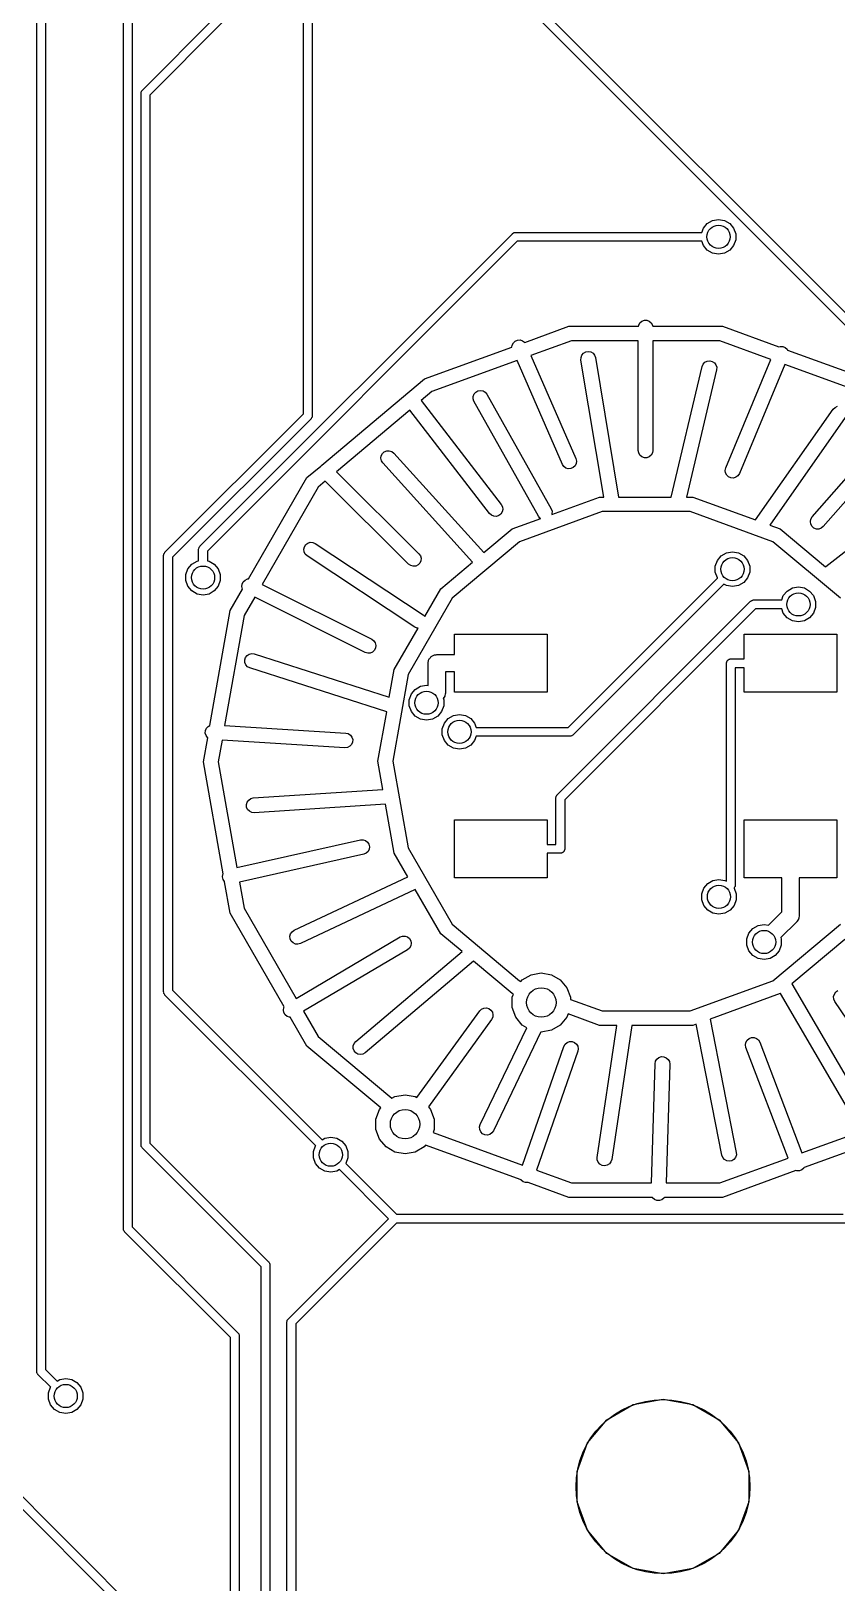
# Model space of a CAD drawing. Extents: x 0 to 100, y -163 to 0.
# Drawn here: x 26.6 to 40.5, y -76.66 to -49.9 of the extents above; entities that cross this region are included whole.
import ezdxf

# ---------------------------------------------------------------- set-up
doc = ezdxf.new("R2010")
doc.units = 0
doc.header["$MEASUREMENT"] = 0
doc.layers.add('BLACK', color=7, linetype='CONTINUOUS')

msp = doc.modelspace()

# ---------------------------------------------------------------- linework, layer by layer
at = {"layer": 'Black'}
for p, q in [((26.695, -73.0124), (26.695, -13.6828)), ((26.8474, -13.6512), (26.8474, -72.9808)), ((28.1902, -70.5532), (28.1902, -46.9997)), ((28.3426, -47.0313), (28.3426, -70.5216)), ((31.2974, -56.4966), (31.2974, -48.159)), ((31.4498, -48.2352), (31.4498, -56.5282)), ((45.168, -59.4954), (35.0836, -49.4109)), ((35.1945, -49.3063), (45.2981, -59.4099)), ((28.5177, -50.915), (29.7802, -49.6525)), ((29.8911, -49.7571), (28.6478, -51.0005)), ((28.4954, -50.9689), (28.496, -50.9656)), ((28.4954, -69.1068), (28.4954, -50.9689)), ((28.4957, -50.9623), (28.4983, -50.9526)), ((28.496, -50.9656), (28.4957, -50.9623)), ((28.4983, -50.9526), (28.5, -50.9428)), ((28.5, -50.9428), (28.5017, -50.9399)), ((28.5017, -50.9399), (28.5025, -50.9367)), ((28.5025, -50.9367), (28.5083, -50.9285)), ((28.5083, -50.9285), (28.5132, -50.9199)), ((28.5132, -50.9199), (28.5158, -50.9178)), ((28.5158, -50.9178), (28.5177, -50.915)), ((28.6478, -51.0005), (28.6478, -69.0752)), ((38.1971, -53.2942), (38.2643, -53.2141)), ((38.2643, -53.2141), (38.3549, -53.1618)), ((38.3549, -53.1618), (38.4579, -53.1437)), ((38.4579, -53.1437), (38.5609, -53.1618)), ((38.5609, -53.1618), (38.6515, -53.2141)), ((38.6515, -53.2141), (38.7187, -53.2942)), ((29.5112, -58.7809), (34.9012, -53.3909)), ((34.9867, -53.521), (29.6413, -58.8664)), ((34.9012, -53.3909), (34.904, -53.389)), ((34.904, -53.389), (34.9061, -53.3864)), ((34.9061, -53.3864), (34.9147, -53.3815)), ((34.9147, -53.3815), (34.9229, -53.3757)), ((34.9229, -53.3757), (34.9261, -53.3749)), ((34.9261, -53.3749), (34.929, -53.3732)), ((34.929, -53.3732), (34.9388, -53.3715)), ((34.9388, -53.3715), (34.9485, -53.3689)), ((34.9485, -53.3689), (34.9518, -53.3692)), ((34.9518, -53.3692), (34.9551, -53.3686)), ((34.9551, -53.3686), (38.17, -53.3686)), ((38.17, -53.521), (34.9867, -53.521)), ((38.17, -53.3686), (38.1971, -53.2942)), ((38.1971, -53.5954), (38.17, -53.521)), ((38.7187, -53.2942), (38.7545, -53.3925)), ((38.7545, -53.4971), (38.7187, -53.5954)), ((38.7545, -53.3925), (38.7545, -53.4971)), ((38.2643, -53.6755), (38.1971, -53.5954)), ((38.3549, -53.7278), (38.2643, -53.6755)), ((38.4579, -53.7459), (38.3549, -53.7278)), ((38.5609, -53.7278), (38.4579, -53.7459)), ((38.6515, -53.6755), (38.5609, -53.7278)), ((38.7187, -53.5954), (38.6515, -53.6755)), ((35.1143, -55.2659), (35.8756, -54.9889)), ((35.8756, -54.9889), (37.0767, -54.9889)), ((37.0767, -54.9889), (37.0807, -54.9666)), ((37.0807, -54.9666), (37.1027, -54.9284)), ((37.1027, -54.9284), (37.1365, -54.9)), ((37.1365, -54.9), (37.1779, -54.8849)), ((37.1779, -54.8849), (37.2221, -54.8849)), ((37.2221, -54.8849), (37.2635, -54.9)), ((37.2635, -54.9), (37.2973, -54.9284)), ((37.2973, -54.9284), (37.3193, -54.9666)), ((37.3193, -54.9666), (37.3233, -54.9889)), ((37.3233, -54.9889), (38.5244, -54.9889)), ((38.5244, -54.9889), (39.4963, -55.3426)), ((33.3865, -55.8948), (34.8946, -55.3459)), ((34.8946, -55.3459), (34.8982, -55.3141)), ((34.8982, -55.3141), (34.9178, -55.2746)), ((34.9178, -55.2746), (34.9498, -55.2442)), ((34.9498, -55.2442), (34.9902, -55.2266)), ((34.9902, -55.2266), (35.0342, -55.2238)), ((35.0342, -55.2238), (35.0765, -55.2363)), ((35.0765, -55.2363), (35.112, -55.2624)), ((35.112, -55.2624), (35.1143, -55.2659)), ((35.9197, -55.239), (35.2211, -55.4933)), ((37.073, -55.239), (35.9197, -55.239)), ((37.073, -57.13), (37.073, -55.239)), ((38.4803, -55.239), (37.327, -55.239)), ((37.327, -55.239), (37.327, -57.13)), ((39.361, -55.5596), (38.4803, -55.239)), ((39.4963, -55.3426), (39.5236, -55.3341)), ((39.5236, -55.3341), (39.5677, -55.336)), ((39.5677, -55.336), (39.6084, -55.353)), ((39.6084, -55.353), (39.6409, -55.3828)), ((39.6409, -55.3828), (39.6488, -55.3981)), ((39.6488, -55.3981), (41.0135, -55.8948)), ((34.982, -55.5803), (33.5135, -56.1148)), ((35.7636, -57.3708), (34.982, -55.5803)), ((35.2211, -55.4933), (35.9964, -57.2692)), ((36.0847, -55.5708), (36.0852, -55.5267)), ((36.4769, -57.9333), (36.0847, -55.5708)), ((36.0852, -55.5267), (36.1007, -55.4854)), ((36.1007, -55.4854), (36.1293, -55.4519)), ((36.1293, -55.4519), (36.1678, -55.4302)), ((36.1678, -55.4302), (36.2113, -55.423)), ((36.2113, -55.423), (36.2546, -55.4311)), ((36.2546, -55.4311), (36.2926, -55.4535)), ((36.2926, -55.4535), (36.3206, -55.4876)), ((36.3206, -55.4876), (36.3353, -55.5292)), ((36.3353, -55.5292), (36.7343, -57.9333)), ((38.1764, -55.6807), (38.1939, -55.6402)), ((38.1939, -55.6402), (38.2241, -55.6081)), ((38.2241, -55.6081), (38.2636, -55.5883)), ((38.2636, -55.5883), (38.3074, -55.5832)), ((38.3074, -55.5832), (38.3503, -55.5934)), ((38.3503, -55.5934), (38.3871, -55.6176)), ((38.3871, -55.6176), (38.4135, -55.653)), ((38.4135, -55.653), (38.4261, -55.6952)), ((38.5827, -57.4312), (39.361, -55.5596)), ((39.6, -55.6465), (38.8173, -57.5288)), ((40.8865, -56.1148), (39.6, -55.6465)), ((31.6121, -57.3837), (33.3865, -55.8948)), ((37.6429, -57.9333), (38.1764, -55.6807)), ((38.4236, -55.7393), (37.9039, -57.9333)), ((38.4261, -55.6952), (38.4236, -55.7393)), ((33.5135, -56.1148), (33.3283, -56.2702)), ((34.2247, -56.2405), (34.2252, -56.1964)), ((34.2252, -56.1964), (34.2408, -56.1551)), ((34.2408, -56.1551), (34.2696, -56.1217)), ((34.2696, -56.1217), (34.3081, -56.1001)), ((34.3081, -56.1001), (34.3516, -56.093)), ((34.3516, -56.093), (34.3949, -56.1012)), ((34.3949, -56.1012), (34.4329, -56.1238)), ((34.4329, -56.1238), (34.4608, -56.1579)), ((34.4608, -56.1579), (35.5708, -58.1379)), ((33.1335, -56.4336), (31.8668, -57.4965)), ((34.5094, -58.2176), (33.1335, -56.4336)), ((33.3283, -56.2702), (34.7106, -58.0624)), ((34.2392, -56.2821), (34.2247, -56.2405)), ((35.3492, -58.2621), (34.2392, -56.2821)), ((39.096, -58.3271), (40.436, -56.4171)), ((40.436, -56.4171), (40.4673, -56.3859)), ((40.4673, -56.3859), (40.5072, -56.3673)), ((28.9074, -58.8866), (31.2974, -56.4966)), ((31.4275, -56.5821), (29.0375, -58.9721)), ((31.4294, -56.5793), (31.4275, -56.5821)), ((31.432, -56.5772), (31.4294, -56.5793)), ((31.4369, -56.5686), (31.432, -56.5772)), ((31.4427, -56.5604), (31.4369, -56.5686)), ((31.4435, -56.5572), (31.4427, -56.5604)), ((31.4452, -56.5543), (31.4435, -56.5572)), ((31.4469, -56.5445), (31.4452, -56.5543)), ((31.4495, -56.5348), (31.4469, -56.5445)), ((31.4498, -56.5282), (31.4492, -56.5315)), ((31.4492, -56.5315), (31.4495, -56.5348)), ((40.644, -56.5629), (39.3431, -58.4172)), ((40.0745, -58.2763), (41.5102, -56.6381)), ((41.7048, -56.8014), (40.2655, -58.4437)), ((32.6331, -57.2649), (32.6391, -57.2212)), ((32.6424, -57.308), (32.6331, -57.2649)), ((32.6391, -57.2212), (32.6596, -57.1822)), ((32.6596, -57.1822), (32.6923, -57.1525)), ((32.6923, -57.1525), (32.7331, -57.1359)), ((32.7331, -57.1359), (32.7772, -57.1342)), ((32.7772, -57.1342), (32.8192, -57.1476)), ((32.8192, -57.1476), (32.8541, -57.1747)), ((32.8541, -57.1747), (34.4105, -58.8907)), ((35.9964, -57.2692), (36.0068, -57.3121)), ((37.0807, -57.1734), (37.073, -57.13)), ((37.1027, -57.2116), (37.0807, -57.1734)), ((37.1365, -57.24), (37.1027, -57.2116)), ((37.1779, -57.2551), (37.1365, -57.24)), ((37.2221, -57.2551), (37.1779, -57.2551)), ((37.2635, -57.24), (37.2221, -57.2551)), ((37.2973, -57.2116), (37.2635, -57.24)), ((37.3193, -57.1734), (37.2973, -57.2116)), ((37.327, -57.13), (37.3193, -57.1734)), ((31.3574, -57.5975), (31.5952, -57.3979)), ((31.5952, -57.3979), (31.6068, -57.3862)), ((31.6068, -57.3862), (31.6121, -57.3837)), ((31.8668, -57.4965), (33.2895, -58.9099)), ((32.6659, -57.3453), (32.6424, -57.308)), ((34.2158, -59.0541), (32.6659, -57.3453)), ((35.788, -57.4076), (35.7636, -57.3708)), ((35.8235, -57.4337), (35.788, -57.4076)), ((35.8658, -57.4462), (35.8235, -57.4337)), ((35.9098, -57.4434), (35.8658, -57.4462)), ((35.9502, -57.4258), (35.9098, -57.4434)), ((35.9822, -57.3954), (35.9502, -57.4258)), ((36.0018, -57.3559), (35.9822, -57.3954)), ((36.0068, -57.3121), (36.0018, -57.3559)), ((38.5731, -57.4743), (38.5827, -57.4312)), ((38.5788, -57.518), (38.5731, -57.4743)), ((38.5991, -57.5572), (38.5788, -57.518)), ((38.8173, -57.5288), (38.7935, -57.5659)), ((30.3482, -59.3454), (31.3574, -57.5975)), ((31.552, -57.7607), (30.5828, -59.4394)), ((31.6714, -57.6605), (31.552, -57.7607)), ((33.1105, -59.0901), (31.6714, -57.6605)), ((38.6316, -57.587), (38.5991, -57.5572)), ((38.6723, -57.604), (38.6316, -57.587)), ((38.7164, -57.6059), (38.6723, -57.604)), ((38.7585, -57.5927), (38.7164, -57.6059)), ((38.7935, -57.5659), (38.7585, -57.5927)), ((40.3115, -59.1301), (42.1315, -57.7001)), ((34.7106, -58.0624), (34.731, -58.1015)), ((35.5809, -58.2338), (36.4065, -57.9333)), ((36.4065, -57.9333), (36.4769, -57.9333)), ((36.7343, -57.9333), (37.6429, -57.9333)), ((37.9039, -57.9333), (38.0135, -57.9333)), ((38.0135, -57.9333), (39.0959, -58.3273)), ((34.542, -58.2473), (34.5094, -58.2176)), ((34.5828, -58.2641), (34.542, -58.2473)), ((34.6269, -58.2659), (34.5828, -58.2641)), ((34.6689, -58.2525), (34.6269, -58.2659)), ((34.7038, -58.2256), (34.6689, -58.2525)), ((34.7275, -58.1883), (34.7038, -58.2256)), ((34.7369, -58.1452), (34.7275, -58.1883)), ((34.731, -58.1015), (34.7369, -58.1452)), ((34.8965, -58.4829), (35.3894, -58.3035)), ((36.4506, -58.1834), (35.0235, -58.7029)), ((35.3771, -58.2962), (35.3492, -58.2621)), ((35.3894, -58.3035), (35.3771, -58.2962)), ((35.5708, -58.1379), (35.5853, -58.1795)), ((35.5848, -58.2236), (35.5809, -58.2338)), ((35.5853, -58.1795), (35.5848, -58.2236)), ((37.9694, -58.1834), (36.4506, -58.1834)), ((39.3965, -58.7029), (37.9694, -58.1834)), ((39.0959, -58.3273), (39.096, -58.3271)), ((40.043, -58.3573), (40.0516, -58.314)), ((40.0516, -58.314), (40.0745, -58.2763)), ((34.4105, -58.8907), (34.8965, -58.4829)), ((39.3431, -58.4172), (39.5235, -58.4829)), ((39.5235, -58.4829), (40.3044, -59.1381)), ((40.0498, -58.4009), (40.043, -58.3573)), ((40.071, -58.4395), (40.0498, -58.4009)), ((40.1041, -58.4686), (40.071, -58.4395)), ((40.1453, -58.4846), (40.1041, -58.4686)), ((40.1894, -58.4855), (40.1453, -58.4846)), ((40.2311, -58.4713), (40.1894, -58.4855)), ((40.2655, -58.4437), (40.2311, -58.4713)), ((29.4889, -58.8348), (29.4895, -58.8315)), ((29.4889, -59.0347), (29.4889, -58.8348)), ((29.4892, -58.8282), (29.4918, -58.8185)), ((29.4895, -58.8315), (29.4892, -58.8282)), ((29.4918, -58.8185), (29.4935, -58.8087)), ((29.4935, -58.8087), (29.4952, -58.8058)), ((29.4952, -58.8058), (29.496, -58.8026)), ((29.496, -58.8026), (29.5018, -58.7944)), ((29.5018, -58.7944), (29.5067, -58.7858)), ((29.5067, -58.7858), (29.5093, -58.7837)), ((29.5093, -58.7837), (29.5112, -58.7809)), ((29.6413, -58.8664), (29.6413, -59.0347)), ((31.3032, -58.8323), (31.3135, -58.7894)), ((31.3082, -58.8761), (31.3032, -58.8323)), ((31.3279, -58.9156), (31.3082, -58.8761)), ((31.3135, -58.7894), (31.3378, -58.7526)), ((31.3378, -58.7526), (31.3733, -58.7264)), ((31.3733, -58.7264), (31.4156, -58.7138)), ((31.4156, -58.7138), (31.4596, -58.7165)), ((31.4596, -58.7165), (31.5001, -58.7341)), ((31.5001, -58.7341), (33.3601, -59.9641)), ((35.0235, -58.7029), (33.8601, -59.6791)), ((38.5954, -58.8946), (38.6984, -58.8765)), ((38.6984, -58.8765), (38.8014, -58.8946)), ((40.5599, -59.6791), (39.3965, -58.7029)), ((28.8851, -58.9405), (28.8857, -58.9372)), ((28.8851, -66.4688), (28.8851, -58.9405)), ((28.8854, -58.9339), (28.888, -58.9242)), ((28.8857, -58.9372), (28.8854, -58.9339)), ((28.888, -58.9242), (28.8897, -58.9144)), ((28.8897, -58.9144), (28.8914, -58.9115)), ((28.8914, -58.9115), (28.8922, -58.9083)), ((28.8922, -58.9083), (28.898, -58.9001)), ((28.898, -58.9001), (28.9029, -58.8915)), ((28.9029, -58.8915), (28.9055, -58.8894)), ((28.9055, -58.8894), (28.9074, -58.8866)), ((29.0375, -58.9721), (29.0375, -66.4372)), ((29.3043, -59.1718), (29.3715, -59.0917)), ((29.3715, -59.0917), (29.4621, -59.0394)), ((29.4621, -59.0394), (29.4889, -59.0347)), ((29.6413, -59.0347), (29.6681, -59.0394)), ((29.6681, -59.0394), (29.7587, -59.0917)), ((29.7587, -59.0917), (29.8259, -59.1718)), ((31.3599, -58.9459), (31.3279, -58.9156)), ((33.2199, -60.1759), (31.3599, -58.9459)), ((33.1467, -59.1153), (33.1105, -59.0901)), ((33.1893, -59.1266), (33.1467, -59.1153)), ((33.2333, -59.1226), (33.1893, -59.1266)), ((33.2732, -59.1038), (33.2333, -59.1226)), ((33.3043, -59.0725), (33.2732, -59.1038)), ((33.2895, -58.9099), (33.3149, -58.9459)), ((33.3228, -59.0325), (33.3043, -59.0725)), ((33.3149, -58.9459), (33.3265, -58.9885)), ((33.3265, -58.9885), (33.3228, -59.0325)), ((33.6655, -59.5158), (34.2158, -59.0541)), ((38.4018, -59.1253), (38.4376, -59.027)), ((38.4018, -59.2299), (38.4018, -59.1253)), ((38.4376, -59.027), (38.5048, -58.9469)), ((38.5048, -58.9469), (38.5954, -58.8946)), ((38.8014, -58.8946), (38.892, -58.9469)), ((38.892, -58.9469), (38.9592, -59.027)), ((38.9592, -59.027), (38.995, -59.1253)), ((38.995, -59.1253), (38.995, -59.2299)), ((40.3044, -59.1381), (40.3115, -59.1301)), ((29.2685, -59.2701), (29.3043, -59.1718)), ((29.2685, -59.3747), (29.2685, -59.2701)), ((29.3043, -59.473), (29.2685, -59.3747)), ((29.8259, -59.1718), (29.8617, -59.2701)), ((29.8617, -59.3747), (29.8259, -59.473)), ((29.8617, -59.2701), (29.8617, -59.3747)), ((30.2383, -59.4338), (30.258, -59.3943)), ((30.258, -59.3943), (30.29, -59.364)), ((30.29, -59.364), (30.3305, -59.3465)), ((30.3305, -59.3465), (30.3482, -59.3454)), ((35.862, -61.9062), (38.4387, -59.3295)), ((38.4376, -59.3282), (38.4018, -59.2299)), ((38.4387, -59.3295), (38.4376, -59.3282)), ((38.892, -59.4083), (38.8014, -59.4606)), ((38.9592, -59.3282), (38.892, -59.4083)), ((38.995, -59.2299), (38.9592, -59.3282)), ((29.3715, -59.5531), (29.3043, -59.473)), ((29.4621, -59.6054), (29.3715, -59.5531)), ((29.5651, -59.6235), (29.4621, -59.6054)), ((29.6681, -59.6054), (29.5651, -59.6235)), ((29.7587, -59.5531), (29.6681, -59.6054)), ((29.8259, -59.473), (29.7587, -59.5531)), ((30.033, -59.8914), (30.2454, -59.5234)), ((30.2332, -59.4776), (30.2383, -59.4338)), ((30.2435, -59.5205), (30.2332, -59.4776)), ((30.2454, -59.5234), (30.2435, -59.5205)), ((30.4555, -59.6598), (30.2716, -59.9783)), ((32.3632, -60.6136), (30.4555, -59.6598)), ((30.5828, -59.4394), (32.4768, -60.3864)), ((33.8601, -59.6791), (33.1007, -60.9943)), ((33.3902, -59.9927), (33.6655, -59.5158)), ((38.5496, -59.4341), (35.9475, -62.0363)), ((38.5954, -59.4606), (38.5496, -59.4341)), ((38.6984, -59.4787), (38.5954, -59.4606)), ((38.8014, -59.4606), (38.6984, -59.4787)), ((39.5482, -59.7082), (39.5753, -59.6338)), ((39.5753, -59.6338), (39.6425, -59.5537)), ((39.6425, -59.5537), (39.7331, -59.5014)), ((39.7331, -59.5014), (39.8361, -59.4833)), ((39.8361, -59.4833), (39.9391, -59.5014)), ((39.9391, -59.5014), (40.0297, -59.5537)), ((40.0297, -59.5537), (40.0969, -59.6338)), ((40.0969, -59.6338), (40.1327, -59.7321)), ((29.6835, -61.8734), (30.033, -59.8914)), ((35.675, -63.0671), (39.0116, -59.7305)), ((39.0971, -59.8606), (35.8051, -63.1526)), ((39.0116, -59.7305), (39.0144, -59.7286)), ((39.0144, -59.7286), (39.0165, -59.726)), ((39.0165, -59.726), (39.0251, -59.7211)), ((39.0251, -59.7211), (39.0333, -59.7153)), ((39.0333, -59.7153), (39.0365, -59.7145)), ((39.0365, -59.7145), (39.0394, -59.7128)), ((39.0394, -59.7128), (39.0492, -59.7111)), ((39.0492, -59.7111), (39.0589, -59.7085)), ((39.0589, -59.7085), (39.0622, -59.7088)), ((39.0622, -59.7088), (39.0655, -59.7082)), ((39.0655, -59.7082), (39.5482, -59.7082)), ((39.5482, -59.8606), (39.0971, -59.8606)), ((39.5753, -59.935), (39.5482, -59.8606)), ((39.6425, -60.0151), (39.5753, -59.935)), ((40.0969, -59.935), (40.0297, -60.0151)), ((40.1327, -59.8367), (40.0969, -59.935)), ((40.1327, -59.7321), (40.1327, -59.8367)), ((30.2716, -59.9783), (29.9371, -61.8754)), ((32.862, -60.9075), (33.2738, -60.1943)), ((33.2604, -60.1935), (33.2199, -60.1759)), ((33.2738, -60.1943), (33.2604, -60.1935)), ((33.3601, -59.9641), (33.3902, -59.9927)), ((39.7331, -60.0674), (39.6425, -60.0151)), ((39.8361, -60.0855), (39.7331, -60.0674)), ((39.9391, -60.0674), (39.8361, -60.0855)), ((40.0297, -60.0151), (39.9391, -60.0674)), ((32.4768, -60.3864), (32.5122, -60.4127)), ((32.5122, -60.4127), (32.5365, -60.4495)), ((32.5365, -60.4495), (32.5468, -60.4924)), ((33.9, -60.65), (33.9, -60.3)), ((33.9, -60.3), (35.5, -60.3)), ((35.5, -60.3), (35.5, -61.3)), ((38.9, -60.7238), (38.9, -60.3)), ((38.9, -60.3), (40.5, -60.3)), ((40.5, -60.3), (40.5, -61.3)), ((30.2842, -60.7428), (30.2976, -60.7008)), ((30.2859, -60.7869), (30.2842, -60.7428)), ((30.2976, -60.7008), (30.3247, -60.6659)), ((30.3247, -60.6659), (30.362, -60.6424)), ((30.362, -60.6424), (30.4051, -60.6331)), ((30.4051, -60.6331), (30.4488, -60.6391)), ((30.4488, -60.6391), (32.7777, -61.3859)), ((32.4055, -60.6262), (32.3632, -60.6136)), ((32.4495, -60.6235), (32.4055, -60.6262)), ((32.49, -60.606), (32.4495, -60.6235)), ((32.522, -60.5757), (32.49, -60.606)), ((32.5417, -60.5362), (32.522, -60.5757)), ((32.5468, -60.4924), (32.5417, -60.5362)), ((33.4541, -60.7616), (33.4563, -60.7487)), ((33.4563, -60.7487), (33.4629, -60.7373)), ((33.4629, -60.7373), (33.4674, -60.725)), ((33.4674, -60.725), (33.4758, -60.7149)), ((33.4758, -60.7149), (33.4824, -60.7036)), ((33.4824, -60.7036), (33.4924, -60.6951)), ((33.4924, -60.6951), (33.5009, -60.6851)), ((33.5009, -60.6851), (33.5122, -60.6785)), ((33.5122, -60.6785), (33.5223, -60.6701)), ((33.5223, -60.6701), (33.5346, -60.6656)), ((33.5346, -60.6656), (33.546, -60.659)), ((33.546, -60.659), (33.5589, -60.6568)), ((33.5589, -60.6568), (33.5713, -60.6523)), ((33.5713, -60.6523), (33.5844, -60.6523)), ((33.5844, -60.6523), (33.5973, -60.65)), ((33.5973, -60.65), (33.9, -60.65)), ((38.6051, -60.7619), (38.6094, -60.7568)), ((38.6094, -60.7568), (38.6127, -60.751)), ((38.6127, -60.751), (38.6178, -60.7467)), ((38.6178, -60.7467), (38.6221, -60.7416)), ((38.6221, -60.7416), (38.6279, -60.7383)), ((38.6279, -60.7383), (38.633, -60.734)), ((38.633, -60.734), (38.6393, -60.7317)), ((38.6393, -60.7317), (38.645, -60.7284)), ((38.645, -60.7284), (38.6516, -60.7272)), ((38.6516, -60.7272), (38.6579, -60.725)), ((38.6579, -60.725), (38.6645, -60.725)), ((38.6645, -60.725), (38.6711, -60.7238)), ((38.6711, -60.7238), (38.9, -60.7238)), ((30.3026, -60.8277), (30.2859, -60.7869)), ((30.3322, -60.8604), (30.3026, -60.8277)), ((30.3712, -60.8809), (30.3322, -60.8604)), ((32.7332, -61.6384), (30.3712, -60.8809)), ((32.7777, -61.3859), (32.862, -60.9075)), ((33.1007, -60.9943), (32.837, -62.49)), ((33.4473, -60.8), (33.4496, -60.7871)), ((33.4473, -61.1843), (33.4473, -60.8)), ((33.4496, -60.774), (33.4541, -60.7616)), ((33.4496, -60.7871), (33.4496, -60.774)), ((33.9, -60.95), (33.7473, -60.95)), ((33.7473, -60.95), (33.7473, -61.3027)), ((33.9, -61.3), (33.9, -60.95)), ((38.5949, -60.8), (38.5961, -60.7934)), ((38.5949, -64.5602), (38.5949, -60.8)), ((38.5961, -60.7868), (38.5983, -60.7805)), ((38.5961, -60.7934), (38.5961, -60.7868)), ((38.5983, -60.7805), (38.5995, -60.7739)), ((38.5995, -60.7739), (38.6028, -60.7682)), ((38.6028, -60.7682), (38.6051, -60.7619)), ((38.9, -60.8762), (38.7473, -60.8762)), ((38.7473, -60.8762), (38.7473, -64.6216)), ((38.9, -61.3), (38.9, -60.8762)), ((33.1587, -61.3299), (33.2259, -61.2498)), ((33.2259, -61.2498), (33.3165, -61.1975)), ((33.3165, -61.1975), (33.4195, -61.1794)), ((33.4195, -61.1794), (33.4473, -61.1843)), ((33.1229, -61.4282), (33.1587, -61.3299)), ((33.1229, -61.5328), (33.1229, -61.4282)), ((33.1587, -61.6311), (33.1229, -61.5328)), ((33.7161, -61.5328), (33.6803, -61.6311)), ((33.7072, -61.4034), (33.7071, -61.4035)), ((33.7071, -61.4035), (33.7161, -61.4282)), ((33.7122, -61.3991), (33.7072, -61.4034)), ((33.722, -61.3821), (33.7122, -61.3991)), ((33.7161, -61.4282), (33.7161, -61.5328)), ((33.7332, -61.3661), (33.722, -61.3821)), ((33.735, -61.3597), (33.7332, -61.3661)), ((33.7383, -61.354), (33.735, -61.3597)), ((33.7417, -61.3347), (33.7383, -61.354)), ((33.7467, -61.3158), (33.7417, -61.3347)), ((33.7473, -61.3027), (33.7462, -61.3092)), ((33.7462, -61.3092), (33.7467, -61.3158)), ((35.5, -61.3), (33.9, -61.3)), ((40.5, -61.3), (38.9, -61.3)), ((32.583, -62.49), (32.7332, -61.6384)), ((33.2259, -61.7112), (33.1587, -61.6311)), ((33.3165, -61.7635), (33.2259, -61.7112)), ((33.4195, -61.7816), (33.3165, -61.7635)), ((33.5225, -61.7635), (33.4195, -61.7816)), ((33.6131, -61.7112), (33.5225, -61.7635)), ((33.6803, -61.6311), (33.6131, -61.7112)), ((33.7276, -61.8318), (33.7948, -61.7517)), ((33.7948, -61.7517), (33.8854, -61.6994)), ((33.8854, -61.6994), (33.9884, -61.6813)), ((33.9884, -61.6813), (34.0914, -61.6994)), ((34.0914, -61.6994), (34.182, -61.7517)), ((34.182, -61.7517), (34.2492, -61.8318)), ((29.573, -62.5), (29.6463, -62.0846)), ((29.6038, -62.0044), (29.6065, -61.9604)), ((29.6163, -62.0467), (29.6038, -62.0044)), ((29.6065, -61.9604), (29.6241, -61.9199)), ((29.6426, -62.0821), (29.6163, -62.0467)), ((29.6241, -61.9199), (29.6545, -61.8879)), ((29.6463, -62.0846), (29.6426, -62.0821)), ((29.6545, -61.8879), (29.6835, -61.8734)), ((29.9371, -61.8754), (32.0277, -62.0032)), ((32.0277, -62.0032), (32.0706, -62.0135)), ((32.0706, -62.0135), (32.1074, -62.0379)), ((32.1074, -62.0379), (32.1337, -62.0733)), ((32.1337, -62.0733), (32.1462, -62.1156)), ((33.6918, -61.9301), (33.7276, -61.8318)), ((33.6918, -62.0347), (33.6918, -61.9301)), ((33.7276, -62.133), (33.6918, -62.0347)), ((34.2492, -61.8318), (34.2763, -61.9062)), ((34.2763, -62.0586), (34.2492, -62.133)), ((34.2763, -61.9062), (35.862, -61.9062)), ((35.8936, -62.0586), (34.2763, -62.0586)), ((35.8969, -62.058), (35.8936, -62.0586)), ((35.9002, -62.0583), (35.8969, -62.058)), ((35.9099, -62.0557), (35.9002, -62.0583)), ((35.9197, -62.054), (35.9099, -62.0557)), ((35.9226, -62.0523), (35.9197, -62.054)), ((35.9258, -62.0515), (35.9226, -62.0523)), ((35.934, -62.0457), (35.9258, -62.0515)), ((35.9426, -62.0408), (35.934, -62.0457)), ((35.9447, -62.0382), (35.9426, -62.0408)), ((35.9475, -62.0363), (35.9447, -62.0382)), ((29.8927, -62.1272), (29.827, -62.5)), ((32.0123, -62.2568), (29.8927, -62.1272)), ((32.0561, -62.2518), (32.0123, -62.2568)), ((32.0955, -62.2321), (32.0561, -62.2518)), ((32.1259, -62.2001), (32.0955, -62.2321)), ((32.1435, -62.1596), (32.1259, -62.2001)), ((32.1462, -62.1156), (32.1435, -62.1596)), ((33.7948, -62.2131), (33.7276, -62.133)), ((33.8854, -62.2654), (33.7948, -62.2131)), ((33.9884, -62.2835), (33.8854, -62.2654)), ((34.0914, -62.2654), (33.9884, -62.2835)), ((34.182, -62.2131), (34.0914, -62.2654)), ((34.2492, -62.133), (34.182, -62.2131)), ((29.9138, -64.4325), (29.573, -62.5)), ((29.827, -62.5), (30.1485, -64.3234)), ((32.6689, -62.9774), (32.583, -62.49)), ((32.837, -62.49), (33.1007, -63.9857)), ((30.3261, -63.1938), (30.3522, -63.1582)), ((30.3522, -63.1582), (30.3889, -63.1337)), ((30.3889, -63.1337), (30.4317, -63.1233)), ((30.4317, -63.1233), (32.6689, -62.9774)), ((35.6527, -63.121), (35.6533, -63.1177)), ((35.6527, -63.9238), (35.6527, -63.121)), ((35.653, -63.1144), (35.6556, -63.1047)), ((35.6533, -63.1177), (35.653, -63.1144)), ((35.6556, -63.1047), (35.6573, -63.0949)), ((35.6573, -63.0949), (35.659, -63.092)), ((35.659, -63.092), (35.6598, -63.0888)), ((35.6598, -63.0888), (35.6656, -63.0806)), ((35.6656, -63.0806), (35.6705, -63.072)), ((35.6705, -63.072), (35.6731, -63.0699)), ((35.6731, -63.0699), (35.675, -63.0671)), ((35.8051, -63.1526), (35.8051, -64)), ((30.3138, -63.2361), (30.3261, -63.1938)), ((30.3166, -63.2801), (30.3138, -63.2361)), ((30.3344, -63.3205), (30.3166, -63.2801)), ((30.3649, -63.3524), (30.3344, -63.3205)), ((30.4044, -63.3719), (30.3649, -63.3524)), ((30.4483, -63.3767), (30.4044, -63.3719)), ((32.7133, -63.229), (30.4483, -63.3767)), ((32.862, -64.0725), (32.7133, -63.229)), ((33.9, -64.5), (33.9, -63.5)), ((33.9, -63.5), (35.5, -63.5)), ((35.5, -63.5), (35.5, -63.9238)), ((38.9, -64.5), (38.9, -63.5)), ((38.9, -63.5), (40.5, -63.5)), ((40.5, -63.5), (40.5, -64.5)), ((30.1485, -64.3234), (32.2823, -63.8461)), ((32.2823, -63.8461), (32.3263, -63.8441)), ((32.3263, -63.8441), (32.3684, -63.8572)), ((32.3684, -63.8572), (32.4035, -63.884)), ((32.4035, -63.884), (32.4272, -63.9212)), ((32.4272, -63.9212), (32.4369, -63.9642)), ((32.4369, -63.9642), (32.4312, -64.008)), ((35.5, -63.9238), (35.6527, -63.9238)), ((32.3377, -64.0939), (30.1927, -64.5738)), ((32.3784, -64.077), (32.3377, -64.0939)), ((32.4109, -64.0471), (32.3784, -64.077)), ((32.4312, -64.008), (32.4109, -64.0471)), ((33.0988, -64.4826), (32.862, -64.0725)), ((33.1007, -63.9857), (33.8601, -65.3009)), ((35.7289, -64.0762), (35.5, -64.0762)), ((35.5, -64.0762), (35.5, -64.5)), ((35.7355, -64.075), (35.7289, -64.0762)), ((35.7421, -64.075), (35.7355, -64.075)), ((35.7484, -64.0728), (35.7421, -64.075)), ((35.755, -64.0716), (35.7484, -64.0728)), ((35.7607, -64.0683), (35.755, -64.0716)), ((35.767, -64.066), (35.7607, -64.0683)), ((35.7721, -64.0617), (35.767, -64.066)), ((35.7779, -64.0584), (35.7721, -64.0617)), ((35.7822, -64.0533), (35.7779, -64.0584)), ((35.7873, -64.049), (35.7822, -64.0533)), ((35.7906, -64.0432), (35.7873, -64.049)), ((35.7949, -64.0381), (35.7906, -64.0432)), ((35.7972, -64.0318), (35.7949, -64.0381)), ((35.8005, -64.0261), (35.7972, -64.0318)), ((35.8017, -64.0195), (35.8005, -64.0261)), ((35.8039, -64.0132), (35.8017, -64.0195)), ((35.8051, -64), (35.8039, -64.0066)), ((35.8039, -64.0066), (35.8039, -64.0132)), ((29.9031, -64.4858), (29.9088, -64.442)), ((29.9128, -64.5288), (29.9031, -64.4858)), ((29.9088, -64.442), (29.9138, -64.4325)), ((31.136, -65.4051), (33.0988, -64.4826)), ((35.5, -64.5), (33.9, -64.5)), ((39.55, -64.5), (38.9, -64.5)), ((39.55, -65.0888), (39.55, -64.5)), ((40.5, -64.5), (39.85, -64.5)), ((39.85, -64.5), (39.85, -65.1509)), ((29.9365, -64.566), (29.9128, -64.5288)), ((29.9374, -64.5666), (29.9365, -64.566)), ((30.033, -65.1086), (29.9374, -64.5666)), ((30.1927, -64.5738), (30.2716, -65.0217)), ((33.2262, -64.7033), (31.244, -65.6349)), ((33.6655, -65.4642), (33.2262, -64.7033)), ((38.1684, -64.7754), (38.2042, -64.6771)), ((38.2042, -64.6771), (38.2714, -64.597)), ((38.2714, -64.597), (38.362, -64.5447)), ((38.362, -64.5447), (38.465, -64.5266)), ((38.465, -64.5266), (38.568, -64.5447)), ((38.568, -64.5447), (38.5949, -64.5602)), ((38.725, -64.6755), (38.7247, -64.6758)), ((38.7247, -64.6758), (38.7258, -64.6771)), ((38.7269, -64.6727), (38.725, -64.6755)), ((38.7258, -64.6771), (38.7616, -64.7754)), ((38.7295, -64.6706), (38.7269, -64.6727)), ((38.7344, -64.662), (38.7295, -64.6706)), ((38.7402, -64.6538), (38.7344, -64.662)), ((38.741, -64.6506), (38.7402, -64.6538)), ((38.7427, -64.6477), (38.741, -64.6506)), ((38.7444, -64.6379), (38.7427, -64.6477)), ((38.747, -64.6282), (38.7444, -64.6379)), ((38.7473, -64.6216), (38.7467, -64.6249)), ((38.7467, -64.6249), (38.747, -64.6282)), ((30.2716, -65.0217), (31.1708, -66.579)), ((38.1684, -64.88), (38.1684, -64.7754)), ((38.2042, -64.9783), (38.1684, -64.88)), ((38.2714, -65.0584), (38.2042, -64.9783)), ((38.7258, -64.9783), (38.6586, -65.0584)), ((38.7616, -64.88), (38.7258, -64.9783)), ((38.7616, -64.7754), (38.7616, -64.88)), ((30.9668, -66.7261), (30.033, -65.1086)), ((33.8601, -65.3009), (35.0235, -66.2771)), ((38.362, -65.1107), (38.2714, -65.0584)), ((38.465, -65.1288), (38.362, -65.1107)), ((38.568, -65.1107), (38.465, -65.1288)), ((38.6586, -65.0584), (38.568, -65.1107)), ((39.1408, -65.3241), (39.2438, -65.306)), ((39.2438, -65.306), (39.3195, -65.3193)), ((39.3195, -65.3193), (39.55, -65.0888)), ((39.3965, -66.2771), (40.5599, -65.3009)), ((39.8061, -65.257), (39.5318, -65.5312)), ((39.8099, -65.2516), (39.8061, -65.257)), ((39.8149, -65.2473), (39.8099, -65.2516)), ((39.8247, -65.2303), (39.8149, -65.2473)), ((39.8359, -65.2143), (39.8247, -65.2303)), ((39.8377, -65.2079), (39.8359, -65.2143)), ((39.841, -65.2022), (39.8377, -65.2079)), ((39.8444, -65.1829), (39.841, -65.2022)), ((39.8494, -65.164), (39.8444, -65.1829)), ((39.85, -65.1509), (39.8489, -65.1574)), ((39.8489, -65.1574), (39.8494, -65.164)), ((31.0635, -65.5093), (31.0747, -65.4667)), ((31.0674, -65.5532), (31.0635, -65.5093)), ((31.0862, -65.5932), (31.0674, -65.5532)), ((31.0747, -65.4667), (31.0999, -65.4305)), ((31.0999, -65.4305), (31.136, -65.4051)), ((31.1708, -66.579), (32.9655, -65.5206)), ((32.9655, -65.5206), (33.0068, -65.5051)), ((33.0068, -65.5051), (33.0509, -65.5047)), ((33.0509, -65.5047), (33.0925, -65.5194)), ((33.0925, -65.5194), (33.1265, -65.5475)), ((33.1265, -65.5475), (33.1489, -65.5855)), ((34.033, -65.7726), (33.6655, -65.4642)), ((38.9472, -65.5548), (38.983, -65.4565)), ((38.9472, -65.6594), (38.9472, -65.5548)), ((38.983, -65.4565), (39.0502, -65.3764)), ((39.0502, -65.3764), (39.1408, -65.3241)), ((39.5318, -65.5312), (39.5404, -65.5548)), ((39.5404, -65.5548), (39.5404, -65.6594)), ((40.6386, -65.5614), (39.7217, -66.3308)), ((31.1175, -65.6243), (31.0862, -65.5932)), ((31.1575, -65.6428), (31.1175, -65.6243)), ((31.2015, -65.6465), (31.1575, -65.6428)), ((31.244, -65.6349), (31.2015, -65.6465)), ((33.0945, -65.7394), (31.2978, -66.799)), ((32.198, -67.323), (34.033, -65.7726)), ((33.128, -65.7107), (33.0945, -65.7394)), ((33.1497, -65.6723), (33.128, -65.7107)), ((33.1489, -65.5855), (33.157, -65.6288)), ((33.157, -65.6288), (33.1497, -65.6723)), ((38.983, -65.7577), (38.9472, -65.6594)), ((39.0502, -65.8378), (38.983, -65.7577)), ((39.1408, -65.8901), (39.0502, -65.8378)), ((39.4374, -65.8378), (39.3468, -65.8901)), ((39.5046, -65.7577), (39.4374, -65.8378)), ((39.5404, -65.6594), (39.5046, -65.7577)), ((34.2305, -65.9383), (32.362, -67.517)), ((34.8965, -66.4971), (34.2305, -65.9383)), ((39.2438, -65.9082), (39.1408, -65.8901)), ((39.3468, -65.8901), (39.2438, -65.9082)), ((35.0235, -66.2771), (35.0494, -66.2866)), ((35.0494, -66.2866), (35.0722, -66.2594)), ((35.0722, -66.2594), (35.2256, -66.1708)), ((35.2256, -66.1708), (35.4, -66.1401)), ((35.4, -66.1401), (35.5744, -66.1708)), ((35.5744, -66.1708), (35.7278, -66.2594)), ((35.7278, -66.2594), (35.8416, -66.395)), ((37.9694, -66.7966), (39.3965, -66.2771)), ((39.7217, -66.3308), (40.9397, -68.4159)), ((28.8857, -66.4721), (28.8851, -66.4688)), ((28.8854, -66.4754), (28.8857, -66.4721)), ((28.888, -66.4851), (28.8854, -66.4754)), ((28.8897, -66.4949), (28.888, -66.4851)), ((28.8914, -66.4978), (28.8897, -66.4949)), ((28.8922, -66.501), (28.8914, -66.4978)), ((28.898, -66.5092), (28.8922, -66.501)), ((28.9029, -66.5178), (28.898, -66.5092)), ((28.9055, -66.5199), (28.9029, -66.5178)), ((28.9074, -66.5227), (28.9055, -66.5199)), ((31.5082, -69.1235), (28.9074, -66.5227)), ((29.0375, -66.4372), (31.6191, -69.0189)), ((34.9183, -66.505), (34.8965, -66.4971)), ((34.8978, -66.5614), (34.9183, -66.505)), ((34.8978, -66.7386), (34.8978, -66.5614)), ((35.8416, -66.395), (35.9022, -66.5614)), ((35.9022, -66.5614), (35.9022, -66.5969)), ((35.9022, -66.5969), (36.4506, -66.7966)), ((39.5235, -66.4971), (38.3147, -66.9371)), ((39.5243, -66.4964), (39.5235, -66.4971)), ((40.7203, -68.5441), (39.5243, -66.4964)), ((40.4437, -66.5467), (40.4559, -66.5043)), ((40.4468, -66.5907), (40.4437, -66.5467)), ((40.4647, -66.631), (40.4468, -66.5907)), ((40.4559, -66.5043), (40.4818, -66.4686)), ((41.5877, -68.2968), (40.4647, -66.631)), ((40.4818, -66.4686), (40.5184, -66.444)), ((30.953, -66.7812), (30.9603, -66.7377)), ((30.9611, -66.8245), (30.953, -66.7812)), ((30.9603, -66.7377), (30.9668, -66.7261)), ((30.9835, -66.8625), (30.9611, -66.8245)), ((31.0175, -66.8906), (30.9835, -66.8625)), ((31.0591, -66.9053), (31.0175, -66.8906)), ((31.0702, -66.9052), (31.0591, -66.9053)), ((31.3574, -67.4025), (31.0702, -66.9052)), ((31.2978, -66.799), (31.552, -67.2393)), ((33.2555, -68.2888), (34.3371, -66.7955)), ((34.3371, -66.7955), (34.3688, -66.7648)), ((34.3688, -66.7648), (34.4091, -66.7468)), ((34.4091, -66.7468), (34.4531, -66.7437)), ((34.4531, -66.7437), (34.4955, -66.7558)), ((34.4955, -66.7558), (34.5312, -66.7816)), ((34.5312, -66.7816), (34.5559, -66.8182)), ((34.5621, -66.9048), (34.5429, -66.9445)), ((34.5559, -66.8182), (34.5667, -66.861)), ((34.5667, -66.861), (34.5621, -66.9048)), ((34.9584, -66.905), (34.8978, -66.7386)), ((35.0722, -67.0406), (34.9584, -66.905)), ((35.8416, -66.905), (35.7278, -67.0406)), ((35.8621, -66.8486), (35.8416, -66.905)), ((36.4065, -67.0467), (35.8621, -66.8486)), ((36.4506, -66.7966), (37.9694, -66.7966)), ((34.5429, -66.9445), (33.4531, -68.4491)), ((34.3455, -68.755), (35.1483, -67.0846)), ((35.3944, -67.1589), (34.5745, -68.865)), ((35.1483, -67.0846), (35.0722, -67.0406)), ((35.4, -67.1599), (35.3944, -67.1589)), ((35.5744, -67.1292), (35.4, -67.1599)), ((35.7278, -67.0406), (35.5744, -67.1292)), ((36.3644, -69.3211), (36.7061, -67.0467)), ((36.7061, -67.0467), (36.4065, -67.0467)), ((36.9629, -67.0467), (36.6156, -69.3589)), ((38.0135, -67.0467), (36.9629, -67.0467)), ((38.0731, -67.025), (38.0135, -67.0467)), ((38.5154, -69.2844), (38.0731, -67.025)), ((38.3147, -66.9371), (38.7646, -69.2356)), ((32.6294, -68.4699), (31.3574, -67.4025)), ((31.552, -67.2393), (32.8197, -68.3031)), ((32.1549, -67.3984), (32.1698, -67.3569)), ((32.155, -67.4425), (32.1549, -67.3984)), ((32.1702, -67.4839), (32.155, -67.4425)), ((32.1698, -67.3569), (32.198, -67.323)), ((35.0768, -69.4542), (35.7901, -67.4082)), ((35.7901, -67.4082), (35.8116, -67.3697)), ((35.8116, -67.3697), (35.845, -67.3409)), ((35.845, -67.3409), (35.8862, -67.3252)), ((35.8862, -67.3252), (35.9303, -67.3246)), ((35.9303, -67.3246), (35.972, -67.3392)), ((35.972, -67.3392), (36.0062, -67.367)), ((36.0062, -67.367), (36.0287, -67.4049)), ((36.0287, -67.4049), (36.037, -67.4483)), ((36.037, -67.4483), (36.0299, -67.4918)), ((38.923, -67.3818), (38.93, -67.3383)), ((38.9313, -67.4252), (38.923, -67.3818)), ((38.93, -67.3383), (38.9515, -67.2998)), ((39.6571, -69.3327), (38.9313, -67.4252)), ((38.9515, -67.2998), (38.9849, -67.2709)), ((38.9849, -67.2709), (39.0261, -67.2553)), ((39.0261, -67.2553), (39.0702, -67.2546)), ((39.0702, -67.2546), (39.1119, -67.2691)), ((39.1119, -67.2691), (39.1461, -67.297)), ((39.1461, -67.297), (39.1687, -67.3348)), ((39.1687, -67.3348), (39.8958, -69.2458)), ((32.1987, -67.5176), (32.1702, -67.4839)), ((32.237, -67.5395), (32.1987, -67.5176)), ((32.2804, -67.547), (32.237, -67.5395)), ((32.3238, -67.5392), (32.2804, -67.547)), ((32.362, -67.517), (32.3238, -67.5392)), ((36.0299, -67.4918), (35.3155, -69.5411)), ((37.2986, -69.761), (37.3631, -67.706)), ((37.3631, -67.706), (37.3721, -67.6628)), ((37.3721, -67.6628), (37.3953, -67.6254)), ((37.3953, -67.6254), (37.43, -67.5981)), ((37.43, -67.5981), (37.4719, -67.5843)), ((37.4719, -67.5843), (37.516, -67.5857)), ((37.516, -67.5857), (37.5569, -67.6021)), ((37.6169, -67.714), (37.5527, -69.761)), ((37.5569, -67.6021), (37.5898, -67.6315)), ((37.5898, -67.6315), (37.6106, -67.6703)), ((37.6106, -67.6703), (37.6169, -67.714)), ((32.8756, -68.2708), (33.05, -68.2401)), ((33.05, -68.2401), (33.2244, -68.2708)), ((32.5478, -68.6615), (32.6084, -68.495)), ((32.6084, -68.495), (32.6294, -68.4699)), ((32.8197, -68.3031), (32.8756, -68.2708)), ((33.2244, -68.2708), (33.2555, -68.2888)), ((33.4531, -68.4491), (33.4916, -68.495)), ((33.4916, -68.495), (33.5522, -68.6615)), ((32.5478, -68.8385), (32.5478, -68.6615)), ((33.5522, -68.6615), (33.5522, -68.8385)), ((34.3336, -68.7975), (34.3455, -68.755)), ((31.6191, -69.0189), (31.6649, -68.9924)), ((31.6649, -68.9924), (31.7679, -68.9743)), ((31.7679, -68.9743), (31.8709, -68.9924)), ((31.8709, -68.9924), (31.9615, -69.0447)), ((31.9615, -69.0447), (32.0287, -69.1248)), ((32.6084, -69.005), (32.5478, -68.8385)), ((32.7222, -69.1406), (32.6084, -69.005)), ((33.5522, -68.8385), (33.5327, -68.8922)), ((33.5327, -68.8922), (35.0768, -69.4542)), ((34.337, -68.8414), (34.3336, -68.7975)), ((34.3551, -68.8816), (34.337, -68.8414)), ((34.3859, -68.9132), (34.3551, -68.8816)), ((34.4257, -68.9323), (34.3859, -68.9132)), ((34.4696, -68.9366), (34.4257, -68.9323)), ((34.5123, -68.9257), (34.4696, -68.9366)), ((34.5487, -68.9008), (34.5123, -68.9257)), ((34.5745, -68.865), (34.5487, -68.9008)), ((39.8958, -69.2458), (40.8865, -68.8852)), ((28.496, -69.1101), (28.4954, -69.1068)), ((28.4957, -69.1134), (28.496, -69.1101)), ((28.4983, -69.1231), (28.4957, -69.1134)), ((28.5, -69.1329), (28.4983, -69.1231)), ((28.5017, -69.1358), (28.5, -69.1329)), ((28.5025, -69.139), (28.5017, -69.1358)), ((28.5083, -69.1472), (28.5025, -69.139)), ((28.5132, -69.1558), (28.5083, -69.1472)), ((28.5158, -69.1579), (28.5132, -69.1558)), ((28.5177, -69.1607), (28.5158, -69.1579)), ((30.5651, -71.2081), (28.5177, -69.1607)), ((28.6478, -69.0752), (30.6952, -71.1226)), ((31.4713, -69.2231), (31.5071, -69.1248)), ((31.4713, -69.3277), (31.4713, -69.2231)), ((31.5071, -69.1248), (31.5082, -69.1235)), ((32.0287, -69.1248), (32.0645, -69.2231)), ((32.0645, -69.2231), (32.0645, -69.3277)), ((32.8756, -69.2292), (32.7222, -69.1406)), ((33.05, -69.2599), (32.8756, -69.2292)), ((33.2244, -69.2292), (33.05, -69.2599)), ((33.3778, -69.1406), (33.2244, -69.2292)), ((33.4026, -69.111), (33.3778, -69.1406)), ((35.0531, -69.7118), (33.4026, -69.111)), ((36.3655, -69.3652), (36.3644, -69.3211)), ((38.5312, -69.3256), (38.5154, -69.2844)), ((38.7512, -69.3214), (38.7234, -69.3557)), ((38.7655, -69.2797), (38.7512, -69.3214)), ((38.7646, -69.2356), (38.7655, -69.2797)), ((41.0135, -69.1052), (39.9355, -69.4975)), ((31.5071, -69.426), (31.4713, -69.3277)), ((31.5743, -69.5061), (31.5071, -69.426)), ((31.6649, -69.5584), (31.5743, -69.5061)), ((31.7679, -69.5765), (31.6649, -69.5584)), ((31.8709, -69.5584), (31.7679, -69.5765)), ((31.9167, -69.5319), (31.8709, -69.5584)), ((32.7637, -70.379), (31.9167, -69.5319)), ((32.0287, -69.426), (32.0276, -69.4273)), ((32.0276, -69.4273), (32.9031, -70.3028)), ((32.0645, -69.3277), (32.0287, -69.426)), ((35.3155, -69.5411), (35.9197, -69.761)), ((36.3817, -69.4063), (36.3655, -69.3652)), ((36.4109, -69.4393), (36.3817, -69.4063)), ((36.4496, -69.4604), (36.4109, -69.4393)), ((36.4932, -69.467), (36.4496, -69.4604)), ((36.5365, -69.4582), (36.4932, -69.467)), ((36.5741, -69.4352), (36.5365, -69.4582)), ((36.6016, -69.4007), (36.5741, -69.4352)), ((36.6156, -69.3589), (36.6016, -69.4007)), ((38.4803, -69.761), (39.6571, -69.3327)), ((39.7928, -69.5495), (38.5244, -70.0111)), ((38.5602, -69.3588), (38.5312, -69.3256)), ((38.5988, -69.3801), (38.5602, -69.3588)), ((38.6424, -69.387), (38.5988, -69.3801)), ((38.6857, -69.3785), (38.6424, -69.387)), ((38.7234, -69.3557), (38.6857, -69.3785)), ((39.8098, -69.5554), (39.7928, -69.5495)), ((39.8539, -69.5547), (39.8098, -69.5554)), ((39.8951, -69.5391), (39.8539, -69.5547)), ((39.9285, -69.5102), (39.8951, -69.5391)), ((39.9355, -69.4975), (39.9285, -69.5102)), ((35.0538, -69.713), (35.0531, -69.7118)), ((35.088, -69.7408), (35.0538, -69.713)), ((35.1297, -69.7554), (35.088, -69.7408)), ((35.1713, -69.7548), (35.1297, -69.7554)), ((35.8756, -70.0111), (35.1713, -69.7548)), ((35.9197, -69.761), (37.2986, -69.761)), ((37.5527, -69.761), (38.4803, -69.761)), ((37.3162, -70.0111), (35.8756, -70.0111)), ((37.3202, -70.0185), (37.3162, -70.0111)), ((37.3531, -70.0479), (37.3202, -70.0185)), ((37.394, -70.0643), (37.3531, -70.0479)), ((37.4381, -70.0657), (37.394, -70.0643)), ((37.48, -70.0519), (37.4381, -70.0657)), ((37.5147, -70.0246), (37.48, -70.0519)), ((37.5231, -70.0111), (37.5147, -70.0246)), ((38.5244, -70.0111), (37.5231, -70.0111)), ((31.0331, -72.1096), (32.7637, -70.379)), ((32.9031, -70.3028), (40.6059, -70.3028)), ((28.1908, -70.5565), (28.1902, -70.5532)), ((28.1905, -70.5598), (28.1908, -70.5565)), ((28.1931, -70.5695), (28.1905, -70.5598)), ((28.1948, -70.5793), (28.1931, -70.5695)), ((28.1965, -70.5822), (28.1948, -70.5793)), ((28.1973, -70.5854), (28.1965, -70.5822)), ((28.2031, -70.5936), (28.1973, -70.5854)), ((28.208, -70.6022), (28.2031, -70.5936)), ((28.2106, -70.6043), (28.208, -70.6022)), ((28.2125, -70.6071), (28.2106, -70.6043)), ((30.0361, -72.4307), (28.2125, -70.6071)), ((28.3426, -70.5216), (30.1662, -72.3452)), ((32.9031, -70.4552), (31.1632, -72.1951)), ((40.6375, -70.4552), (32.9031, -70.4552)), ((30.6952, -71.1226), (30.6971, -71.1254)), ((30.6971, -71.1254), (30.6997, -71.1275)), ((30.6997, -71.1275), (30.7046, -71.1361)), ((30.7046, -71.1361), (30.7104, -71.1443)), ((30.7104, -71.1443), (30.7112, -71.1475)), ((30.7112, -71.1475), (30.7129, -71.1504)), ((30.7129, -71.1504), (30.7146, -71.1602)), ((30.7146, -71.1602), (30.7172, -71.1699)), ((30.7172, -71.1699), (30.7169, -71.1732)), ((30.7169, -71.1732), (30.7175, -71.1765)), ((30.7175, -71.1765), (30.7175, -82.2795)), ((30.5651, -82.2479), (30.5651, -71.2081)), ((31.0108, -72.1635), (31.0114, -72.1602)), ((31.0108, -82.3708), (31.0108, -72.1635)), ((31.0111, -72.1569), (31.0137, -72.1472)), ((31.0114, -72.1602), (31.0111, -72.1569)), ((31.0137, -72.1472), (31.0154, -72.1374)), ((31.0154, -72.1374), (31.0171, -72.1345)), ((31.0171, -72.1345), (31.0179, -72.1313)), ((31.0179, -72.1313), (31.0237, -72.1231)), ((31.0237, -72.1231), (31.0286, -72.1145)), ((31.0286, -72.1145), (31.0312, -72.1124)), ((31.0312, -72.1124), (31.0331, -72.1096)), ((31.1632, -72.1951), (31.1632, -82.4024)), ((30.0361, -81.0394), (30.0361, -72.4307)), ((30.1662, -72.3452), (30.1681, -72.348)), ((30.1681, -72.348), (30.1707, -72.3501)), ((30.1707, -72.3501), (30.1756, -72.3587)), ((30.1756, -72.3587), (30.1814, -72.3669)), ((30.1814, -72.3669), (30.1822, -72.3701)), ((30.1822, -72.3701), (30.1839, -72.373)), ((30.1839, -72.373), (30.1856, -72.3828)), ((30.1856, -72.3828), (30.1882, -72.3925)), ((30.1882, -72.3925), (30.1879, -72.3958)), ((30.1879, -72.3958), (30.1885, -72.3991)), ((30.1885, -72.3991), (30.1885, -81.0394)), ((26.6956, -73.0157), (26.695, -73.0124)), ((26.6953, -73.019), (26.6956, -73.0157)), ((26.6979, -73.0287), (26.6953, -73.019)), ((26.6996, -73.0385), (26.6979, -73.0287)), ((26.7013, -73.0414), (26.6996, -73.0385)), ((26.7021, -73.0446), (26.7013, -73.0414)), ((26.7079, -73.0528), (26.7021, -73.0446)), ((26.7128, -73.0614), (26.7079, -73.0528)), ((26.7154, -73.0635), (26.7128, -73.0614)), ((26.7173, -73.0663), (26.7154, -73.0635)), ((26.9363, -73.2853), (26.7173, -73.0663)), ((26.8474, -72.9808), (27.0472, -73.1807)), ((26.8994, -73.3849), (26.9352, -73.2866)), ((26.9352, -73.2866), (26.9363, -73.2853)), ((27.0472, -73.1807), (27.093, -73.1542)), ((27.093, -73.1542), (27.196, -73.1361)), ((27.196, -73.1361), (27.299, -73.1542)), ((27.299, -73.1542), (27.3896, -73.2065)), ((27.3896, -73.2065), (27.4568, -73.2866)), ((27.4568, -73.2866), (27.4926, -73.3849)), ((26.8994, -73.4895), (26.8994, -73.3849)), ((26.9352, -73.5878), (26.8994, -73.4895)), ((27.0024, -73.6679), (26.9352, -73.5878)), ((27.4568, -73.5878), (27.3896, -73.6679)), ((27.4926, -73.4895), (27.4568, -73.5878)), ((27.4926, -73.3849), (27.4926, -73.4895)), ((36.5321, -73.8465), (36.985, -73.5851)), ((36.985, -73.5851), (37.5, -73.4943)), ((37.5, -73.4943), (38.015, -73.5851)), ((38.015, -73.5851), (38.4679, -73.8465)), ((25.1309, -73.8562), (29.6299, -78.3552)), ((27.093, -73.7202), (27.0024, -73.6679)), ((27.196, -73.7383), (27.093, -73.7202)), ((27.299, -73.7202), (27.196, -73.7383)), ((27.3896, -73.6679), (27.299, -73.7202)), ((36.196, -74.2471), (36.5321, -73.8465)), ((38.4679, -73.8465), (38.804, -74.2471)), ((29.4998, -78.4407), (25.0454, -73.9863)), ((36.0171, -74.7385), (36.196, -74.2471)), ((38.804, -74.2471), (38.9829, -74.7385)), ((36.0171, -75.2615), (36.0171, -74.7385)), ((38.9829, -74.7385), (38.9829, -75.2615)), ((36.196, -75.7529), (36.0171, -75.2615)), ((38.9829, -75.2615), (38.804, -75.7529)), ((36.5321, -76.1535), (36.196, -75.7529)), ((38.804, -75.7529), (38.4679, -76.1535)), ((36.985, -76.4149), (36.5321, -76.1535)), ((38.4679, -76.1535), (38.015, -76.4149)), ((37.5, -76.5057), (36.985, -76.4149)), ((38.015, -76.4149), (37.5, -76.5057))]:
    msp.add_line(p, q, dxfattribs=at)
for centre, radius in [((38.4579, -53.4448), 0.2), ((29.5651, -59.3224), 0.2), ((38.6984, -59.1776), 0.2), ((39.8361, -59.7844), 0.2), ((33.4195, -61.4805), 0.2), ((33.9884, -61.9824), 0.2), ((38.465, -64.8277), 0.2), ((39.2438, -65.6071), 0.2), ((35.4, -66.65), 0.254), ((33.05, -68.75), 0.254), ((31.7679, -69.2754), 0.2), ((27.196, -73.4372), 0.2), ((37.5, -75), 1.5)]:
    msp.add_circle(centre, radius, dxfattribs=at)

doc.saveas('drawing.dxf')
